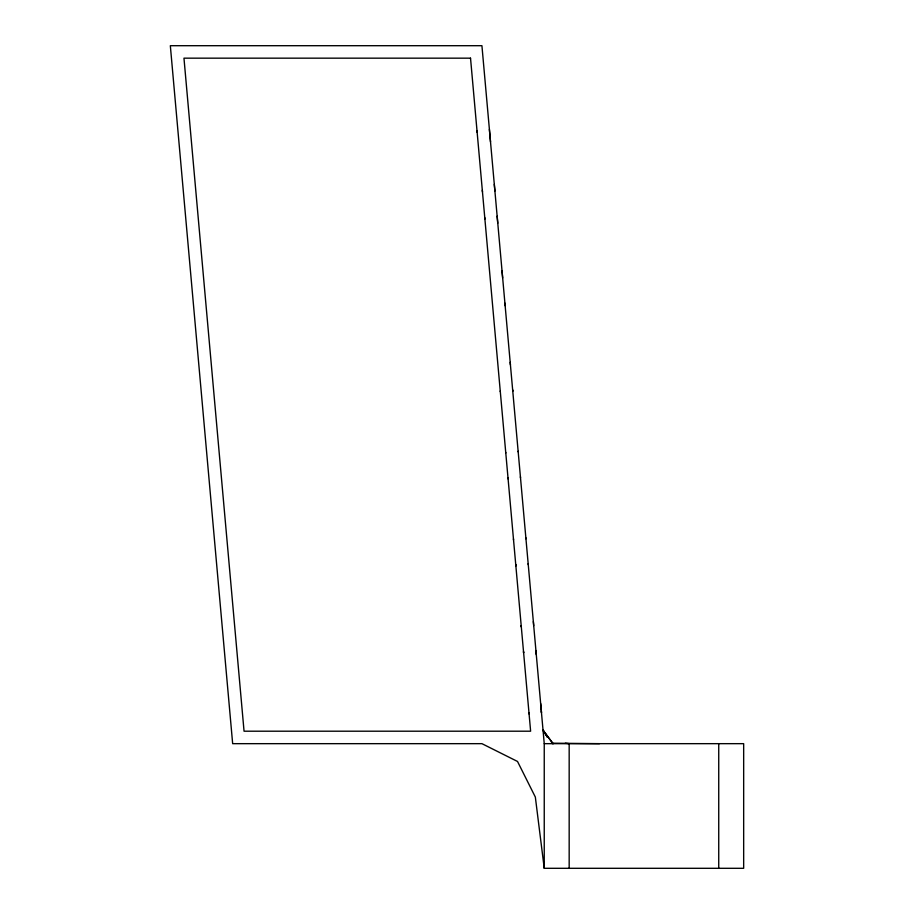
<?xml version="1.0" encoding="UTF-8"?>
<svg xmlns="http://www.w3.org/2000/svg" width="914" height="914" viewBox="0 0 914 914"><rect width="100%" height="100%" fill="white"/><g stroke="black" fill="none" stroke-linecap="round" stroke-linejoin="round"><path stroke-width="1.37" d="M599.515 743.665L551.268 743.208L553.061 743.665L543.053 730.263L547.532 737.324L543.076 730.263L553.061 743.665M544.241 743.665L743.665 743.665L743.665 868.3L544.241 868.3L535.341 797.077L517.518 761.465L481.929 743.665L232.659 743.665L170.335 45.7L481.929 45.7L544.241 743.665L544.241 868.3M565.32 743.208L569.171 743.665L569.171 868.3M489.39 129.342L490.521 141.876M494.908 191.049L494.303 184.377M504.916 303.117L505.145 305.676M510.423 364.869L510.195 362.321M476.994 130.633L477.154 132.359M482.478 191.974L482.318 190.238M497.147 216.195L497.776 223.199M502.666 277.993L502.037 270.99M484.763 217.612L484.9 219.097M512.8 391.409L512.663 389.901L512.72 390.518M533.353 621.566L533.719 625.724M536.301 654.71L535.935 650.551M540.665 703.54L541.476 712.623L541.385 711.572M525.87 537.775L525.961 538.826M528.178 563.652L528.269 564.715M518.147 451.265L518.192 451.882M520.42 476.754L520.512 477.816M505.728 452.373L505.785 452.99M508.001 477.862L508.093 478.925M513.451 538.883L513.542 539.934M500.244 391.009L500.301 391.626M718.735 743.665L718.735 868.3M470.527 58.165L183.965 58.165L244.049 731.2L530.623 731.2L470.527 58.165M515.862 565.823L515.759 564.761L515.862 565.823M521.3 626.833L521.209 625.782L521.3 626.833M523.619 652.722L523.516 651.671L523.619 652.722M529.069 713.731L528.966 712.68L529.069 713.731"/></g></svg>
